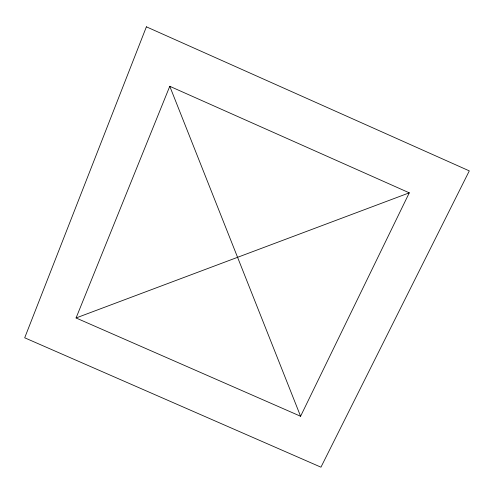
<?xml version="1.0" encoding="UTF-8"?>
<svg xmlns="http://www.w3.org/2000/svg" width="494" height="494" viewBox="0 0 494 494"><rect width="100%" height="100%" fill="white"/><g stroke="black" fill="none" stroke-linecap="round" stroke-linejoin="round"><path stroke-width="0.74" d="M76.064 317.969L169.769 86.289L409.279 192.833L300.587 416.263L76.064 317.969L409.279 192.833M169.769 86.289L300.587 416.263M146.391 26.824L24.7 337.797L320.952 467.176L469.3 170.881L146.391 26.824"/></g></svg>
